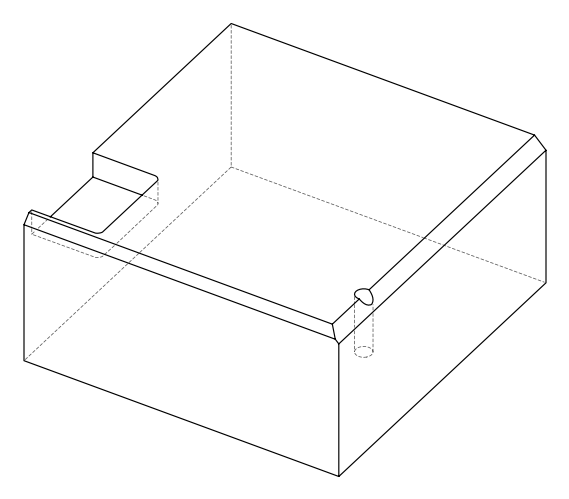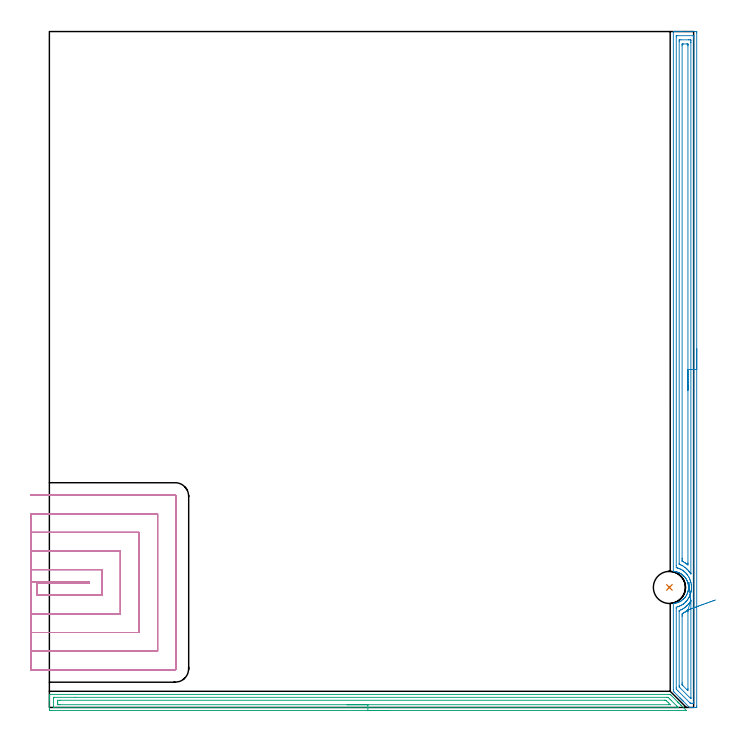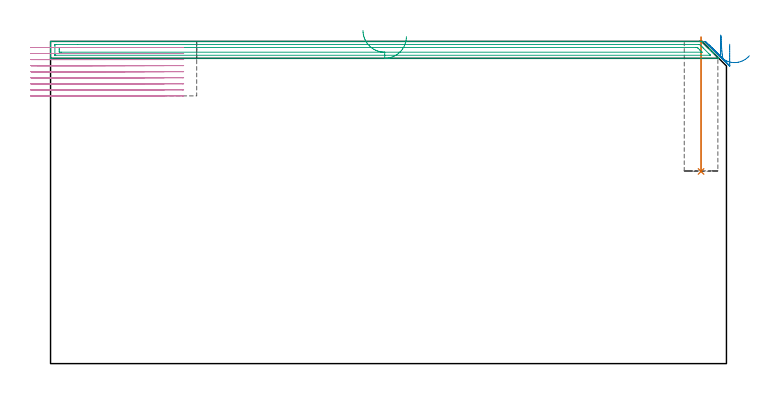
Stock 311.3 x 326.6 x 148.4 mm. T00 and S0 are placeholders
(PLAN: 4 operations, 2 tool changes, 40.8 min)
(1 INDEXABLE_INSERT_DRILL_BLIND_HOLE_FROM_SOLID | STEP1POCKET | NXT0302_002 | 0.25 min | 11253 mm3)
(2 AREA_MILL | FG_CHAMFER_SURFACE | UGT0205_001 | 10.68 min | 20580 mm3)
(3 AREA_MILL_1 | FG_CHAMFER_SURFACE_1 | UGT0205_001 | 7.52 min | 9209 mm3)
(4 MILL_SLOT | SLOT_PARTIAL_RECTANGULAR | NXT0201_011 | Follow Part, ap 3, ae 75% | 22.33 min | 162398 mm3)
(TOOL NXT0302_002 | Index. Insert Drill 15.5mm [880-D1550L20-05] | D15.5 PA176 FL78 Z2)
(TOOL UGT0205_001 | Chamfer Mill 20 x 3 x 45 deg. | D20 FL50 Z2)
(TOOL NXT0201_011 | ENDMILL 12mm [2P460-1200-NA 1630] | D12 FL38 Z6)
(OP 1 INDEXABLE_INSERT_DRILL_BLIND_HOLE_FROM_SOLID)
G17 G21 G94 G90
T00 M6
G54
G17 G0 G90 X299.6 Y58. S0 M3
G43 Z158.4 H1
G94 G81 G98 Z88.5 F250. R150.4
G80
M5
M2
(OP 2 AREA_MILL)
G17 G21 G94 G90
T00 M6
G54
G17 G0 G90 X312.8 Y173.3 S1061 M3
G43 Z158.4 H0
Z147.1
G94 G1 Y173.262 Z146.229 F250.
Y173.148 Z145.364
Y172.959 Z144.512
Y172.697 Z143.68
Y172.363 Z142.874
Y171.96 Z142.1
Y171.492 Z141.364
Y170.96 Z140.672
Y170.371 Z140.029
Y169.728 Z139.44
Y169.036 Z138.909
Y168.3 Z138.44
Y167.526 Z138.037
Y166.72 Z137.703
Y165.888 Z137.441
Y165.036 Z137.252
Y164.172 Z137.138
Y163.3 Z137.1
X312.799 Y0.625 Z137.101
X312.796 Y0.233 Z137.102
X312.791 Y0.01 Z137.104
X312.412 Y0. Z137.483
X311.006 Z138.89
X310.658 Z139.237
X309.96 Z139.939
X309.3 Z140.6
X306.44 Y2.859 Z143.458
X306.273 Y3.024 Z143.622
X306.112 Y3.187 Z143.785
X305.993 Y3.306 Z143.905
X305.835 Y3.463 Z144.06
X305.682 Y3.617 Z144.216
X305.546 Y3.753 Z144.352
X305.396 Y3.902 Z144.499
X305.252 Y4.047 Z144.646
X305.099 Y4.2 Z144.799
X304.958 Y4.34 Z144.938
X304.821 Y4.478 Z145.076
X304.652 Y4.647 Z145.246
X301.888 Y7.411 Z148.01
X301.528 Y7.775 Z148.372
X301.507 Y7.8 Z148.393
X301.5 Y8.669 Z148.4
Y50.232
X301.505 Y50.251 Z148.394
X301.557 Y50.264 Z148.342
X302.073 Y50.32 Z147.825
X302.52 Y50.39 Z147.38
X302.969 Y50.487 Z146.931
X303.414 Y50.611 Z146.486
X303.662 Y50.692 Z146.237
X303.816 Y50.743 Z146.083
X304.081 Y50.858 Z145.816
X304.308 Y50.956 Z145.59
X304.759 Y51.179 Z145.139
X304.958 Y51.292 Z144.941
X305.203 Y51.432 Z144.697
X305.353 Y51.529 Z144.547
X305.52 Y51.636 Z144.38
X306.097 Y52.088 Z143.802
X306.184 Y52.168 Z143.714
X306.273 Y52.25 Z143.623
X306.345 Y52.315 Z143.553
X306.579 Y52.529 Z143.318
X306.615 Y52.568 Z143.284
X306.796 Y52.764 Z143.102
X306.858 Y52.832 Z143.038
X306.927 Y52.906 Z142.972
X306.991 Y52.975 Z142.908
X307.06 Y53.062 Z142.839
X307.15 Y53.178 Z142.746
X307.296 Y53.36 Z142.604
X307.346 Y53.423 Z142.554
X307.625 Y53.836 Z142.274
X307.886 Y54.259 Z142.014
X307.916 Y54.316 Z141.984
X308.127 Y54.76 Z141.768
X308.248 Y55.039 Z141.65
X308.294 Y55.148 Z141.602
X308.321 Y55.209 Z141.577
X308.478 Y55.654 Z141.421
X308.588 Y56.041 Z141.309
X308.606 Y56.103 Z141.292
X308.666 Y56.373 Z141.233
X308.702 Y56.54 Z141.196
X308.77 Y56.935 Z141.127
X308.781 Y56.996 Z141.117
X308.817 Y57.406 Z141.08
X308.82 Y57.442 Z141.076
X308.821 Y57.511 Z141.069
X308.825 Y57.62 Z141.061
X308.84 Y57.889 Z141.054
X308.837 Y58.02 Z141.053
X308.834 Y58.227 Z141.057
X308.835 Y58.299 Z141.061
X308.834 Y58.336 Z141.062
X308.807 Y58.723 Z141.085
X308.804 Y58.783 Z141.091
X308.796 Y58.865 Z141.102
X308.78 Y59.021 Z141.12
X308.725 Y59.349 Z141.174
X308.67 Y59.617 Z141.227
X308.659 Y59.676 Z141.239
X308.543 Y60.124 Z141.355
X308.513 Y60.219 Z141.385
X308.419 Y60.511 Z141.474
X308.401 Y60.569 Z141.494
X308.276 Y60.896 Z141.623
X308.228 Y61.019 Z141.671
X308.054 Y61.404 Z141.844
X308.028 Y61.463 Z141.871
X307.884 Y61.74 Z142.012
X307.7 Y62.052 Z142.198
X307.541 Y62.298 Z142.357
X307.504 Y62.356 Z142.394
X307.426 Y62.464 Z142.473
X307.254 Y62.699 Z142.644
X306.991 Y63.031 Z142.908
X306.796 Y63.249 Z143.102
X306.711 Y63.332 Z143.184
X306.575 Y63.469 Z143.322
X306.453 Y63.592 Z143.445
X306.097 Y63.917 Z143.803
X305.823 Y64.143 Z144.077
X305.516 Y64.363 Z144.383
X305.396 Y64.442 Z144.503
X305.203 Y64.569 Z144.697
X304.777 Y64.812 Z145.123
X304.519 Y64.945 Z145.378
X304.452 Y64.98 Z145.447
X304.343 Y65.036 Z145.556
X304.308 Y65.051 Z145.591
X303.864 Y65.231 Z146.035
X303.642 Y65.308 Z146.256
X303.414 Y65.389 Z146.485
X303.278 Y65.427 Z146.622
X302.969 Y65.513 Z146.931
X302.52 Y65.61 Z147.379
X302.203 Y65.659 Z147.695
X302.073 Y65.68 Z147.825
X301.623 Y65.73 Z148.274
X301.505 Y65.749 Z148.391
X301.5 Y65.873 Z148.4
Y326.422
X301.502 Y326.59 Z148.388
X301.652 Y326.597 Z148.24
X301.809 Y326.6 Z148.091
X302.068 Z147.832
X302.765 Z147.13
X303.991 Z145.906
X304.519 Z145.375
X305.132 Z144.763
X312.412 Z137.486
X312.679 Y326.597 Z137.219
X312.792 Y326.59 Z137.106
X312.799 Y326.474 Z137.099
X312.8 Y325.975 Z137.1
Y163.3
X311.386 Z138.514
X311.385 Y2.565 Z138.515
X311.384 Y2.412 Z138.516
X311.379 Y2.043 Z138.521
X311.371 Y2.01 Z138.529
X311.305 Y2.006 Z138.595
X311.197 Y2.002 Z138.703
X311.062 Y2. Z138.838
X310.658 Z139.242
X310.184 Y2.001 Z139.716
X309.781 Y2.008 Z140.119
X309.756 Y2.01 Z140.144
X309.729 Y2.031 Z140.171
X309.673 Y2.081 Z140.227
X309.562 Y2.189 Z140.338
X303.975 Y7.775 Z145.925
X303.642 Y8.11 Z146.258
X303.092 Y8.669 Z146.808
X302.921 Y8.859 Z146.979
X302.919 Y9.04 Z146.981
X302.915 Y9.41 Z146.985
Y47.844
X302.916 Y47.997 Z146.984
X302.921 Y48.367 Z146.979
X302.931 Y48.446 Z146.969
X303.642 Y48.646 Z146.258
X303.827 Y48.703 Z146.073
X304.367 Y48.891 Z145.533
X304.474 Y48.937 Z145.426
X304.519 Y48.958 Z145.381
X305.069 Y49.224 Z144.831
X305.396 Y49.396 Z144.504
X305.641 Y49.535 Z144.259
X306.052 Y49.785 Z143.848
X306.183 Y49.877 Z143.717
X306.273 Y49.945 Z143.627
X306.677 Y50.267 Z143.223
X307.161 Y50.679 Z142.739
X307.459 Y50.974 Z142.441
X307.594 Y51.12 Z142.306
X308.003 Y51.572 Z141.897
X308.01 Y51.581 Z141.89
X308.027 Y51.602 Z141.873
X308.393 Y52.093 Z141.507
X308.651 Y52.466 Z141.249
X308.713 Y52.563 Z141.187
X308.904 Y52.881 Z140.996
X309.074 Y53.186 Z140.826
X309.159 Y53.36 Z140.741
X309.359 Y53.79 Z140.541
X309.558 Y54.254 Z140.342
X309.596 Y54.348 Z140.304
X309.621 Y54.417 Z140.279
X309.781 Y54.885 Z140.119
X309.84 Y55.087 Z140.06
X309.857 Y55.148 Z140.043
X309.95 Y55.508 Z139.95
X310.015 Y55.803 Z139.885
X310.065 Y56.041 Z139.835
X310.154 Y56.555 Z139.746
X310.195 Y56.935 Z139.705
X310.23 Y57.372 Z139.67
X310.249 Y57.829 Z139.651
X310.246 Y58.248 Z139.654
X310.224 Y58.723 Z139.676
X310.184 Y59.206 Z139.716
X310.127 Y59.617 Z139.773
X309.999 Y60.288 Z139.901
X309.942 Y60.511 Z139.958
X309.781 Y61.102 Z140.119
X309.683 Y61.404 Z140.217
X309.631 Y61.557 Z140.269
X309.448 Y62.013 Z140.452
X309.322 Y62.298 Z140.578
X309.189 Y62.589 Z140.711
X308.904 Y63.131 Z140.996
X308.869 Y63.192 Z141.031
X308.817 Y63.28 Z141.083
X308.417 Y63.878 Z141.483
X308.265 Y64.086 Z141.635
X308.027 Y64.392 Z141.873
X307.762 Y64.706 Z142.138
X307.504 Y64.98 Z142.396
X307.15 Y65.325 Z142.75
X306.868 Y65.582 Z143.032
X306.519 Y65.873 Z143.381
X306.273 Y66.052 Z143.627
X305.741 Y66.415 Z144.159
X305.396 Y66.609 Z144.504
X305.108 Y66.767 Z144.792
X304.713 Y66.957 Z145.187
X304.519 Y67.037 Z145.381
X304.085 Y67.209 Z145.815
X303.642 Y67.353 Z146.258
X303.412 Y67.422 Z146.488
X303.156 Y67.497 Z146.744
X302.921 Y67.564 Z146.979
X302.914 Y68.555 Z146.986
X302.915 Y324.035 Z146.985
X302.916 Y324.188 Z146.984
X302.921 Y324.557 Z146.979
X302.929 Y324.59 Z146.971
X302.995 Y324.594 Z146.905
X303.103 Y324.598 Z146.797
X303.238 Y324.6 Z146.662
X311.131 Y324.599 Z138.769
X311.317 Y324.596 Z138.583
X311.35 Y324.593 Z138.55
X311.379 Y324.588 Z138.521
X311.38 Y324.545 Z138.52
X311.384 Y324.341 Z138.516
X311.385 Y324.188 Z138.515
X311.386 Y323.446 Z138.514
Y163.3
X309.971 Z139.929
Y64.98
X309.97 Y64.786 Z139.93
X309.967 Y64.591 Z139.933
X309.965 Y64.487 Z139.935
X309.872 Y64.62 Z140.028
X309.781 Y64.754 Z140.119
X309.629 Y64.98 Z140.271
X309.286 Y65.484 Z140.614
X308.982 Y65.873 Z140.918
X308.904 Y65.968 Z140.996
X308.534 Y66.387 Z141.366
X308.168 Y66.767 Z141.732
X308.027 Y66.902 Z141.873
X307.638 Y67.26 Z142.262
X307.165 Y67.661 Z142.735
X307.15 Y67.673 Z142.75
X307.11 Y67.702 Z142.79
X306.273 Y68.261 Z143.627
X305.76 Y68.555 Z144.14
X305.396 Y68.738 Z144.504
X305.051 Y68.906 Z144.849
X304.519 Y69.12 Z145.381
X304.424 Y69.159 Z145.476
X304.362 Y69.187 Z145.538
X304.335 Y69.205 Z145.565
X304.334 Y69.255 Z145.566
X304.33 Y69.449 Z145.57
X304.329 Y69.643 Z145.571
Y321.7
X304.334 Y322.4 Z145.566
X304.336 Y322.587 Z145.564
X304.519 Y322.59 Z145.381
X305.201 Y322.599 Z144.699
X308.904 Y322.6 Z140.996
X309.587 Y322.598 Z140.313
X309.781 Y322.592 Z140.119
X309.965 Y322.585 Z139.935
X309.968 Y322.4 Z139.932
X309.97 Y322.207 Z139.93
X309.971 Y321.506 Z139.929
Y321.312
Y163.3
X308.557 Z141.343
Y69.802
X308.556 Y69.449 Z141.344
X308.553 Y68.913 Z141.347
X308.551 Y68.848 Z141.349
X308.027 Y69.263 Z141.873
X307.79 Y69.449 Z142.11
X307.41 Y69.713 Z142.49
X307.15 Y69.889 Z142.75
X306.883 Y70.065 Z143.017
X306.415 Y70.343 Z143.485
X306.273 Y70.42 Z143.627
X306.112 Y70.507 Z143.788
X305.848 Y70.644 Z144.052
X305.803 Y70.669 Z144.097
X305.756 Y70.697 Z144.144
X305.75 Y70.73 Z144.15
X305.746 Y70.88 Z144.154
X305.744 Y71.236 Z144.156
X305.743 Y71.777 Z144.157
Y72.13
Y319.719
X305.744 Y320.258 Z144.156
X305.747 Y320.439 Z144.153
X305.75 Y320.575 Z144.15
X305.841 Y320.59 Z144.059
X306.285 Y320.6 Z143.615
X308.039 Z141.861
X308.458 Y320.59 Z141.442
X308.551 Y320.585 Z141.349
X308.554 Y320.521 Z141.346
X308.555 Y320.454 Z141.345
X308.557 Y320.072 Z141.343
Y319.719
Y163.3
Y162.428 Z141.381
Y161.563 Z141.495
Y160.712 Z141.683
Y159.88 Z141.946
Y159.074 Z142.28
Y158.3 Z142.682
Y157.564 Z143.151
Y156.872 Z143.682
Y156.229 Z144.272
Y155.64 Z144.915
Y155.108 Z145.607
Y154.64 Z146.343
Y154.237 Z147.117
Y153.903 Z147.923
Y153.641 Z148.755
Y153.452 Z149.606
Y153.338 Z150.471
Y153.3 Z151.343
G0 Z158.4
X308.973 Y60.294
Z150.99
G1 X308.966 Y60.353 Z150.119
X308.968 Y60.336 Z149.247
X308.979 Y60.244 Z148.38
X308.997 Y60.077 Z147.524
X309.025 Y59.837 Z146.685
X309.06 Y59.525 Z145.871
X309.103 Y59.143 Z145.088
X309.153 Y58.695 Z144.341
X309.211 Y58.184 Z143.636
X309.275 Y57.615 Z142.979
X309.346 Y56.99 Z142.374
X309.422 Y56.315 Z141.826
X309.503 Y55.596 Z141.34
X309.589 Y54.837 Z140.918
X309.678 Y54.044 Z140.565
X309.771 Y53.224 Z140.282
X309.866 Y52.382 Z140.073
X309.962 Y51.526 Z139.938
X309.971 Y51.419 Z139.929
Y4.9
X309.969 Y4.705 Z139.931
X309.964 Y4.317 Z139.936
X309.959 Y4.25 Z139.941
X309.935 Y4.271 Z139.965
X309.876 Y4.326 Z140.024
X309.781 Y4.419 Z140.119
X304.638 Y9.563 Z145.262
X304.519 Y9.685 Z145.381
X304.335 Y9.879 Z145.565
X304.331 Y10.262 Z145.569
X304.329 Y10.457 Z145.571
Y46.403
X304.332 Y46.598 Z145.568
X304.335 Y46.727 Z145.565
X304.341 Y46.805 Z145.559
X305.059 Y47.103 Z144.841
X305.289 Y47.212 Z144.611
X305.396 Y47.265 Z144.504
X305.872 Y47.512 Z144.028
X306.273 Y47.742 Z143.627
X306.431 Y47.836 Z143.469
X306.684 Y47.997 Z143.216
X306.954 Y48.197 Z142.946
X307.15 Y48.348 Z142.75
X307.447 Y48.589 Z142.453
X307.803 Y48.891 Z142.097
X307.921 Y48.998 Z141.979
X308.027 Y49.099 Z141.873
X308.367 Y49.438 Z141.533
X308.685 Y49.785 Z141.215
X308.788 Y49.903 Z141.112
X308.904 Y50.042 Z140.996
X309.18 Y50.397 Z140.72
X309.394 Y50.679 Z140.506
X309.553 Y50.911 Z140.347
X309.781 Y51.252 Z140.119
X309.905 Y51.446 Z139.995
X309.921 Y51.471 Z139.979
X309.962 Y51.526 Z139.938
X308.551 Y47.156 Z141.349
X308.553 Y47.103 Z141.347
X308.555 Y46.984 Z141.345
X308.557 Y46.563 Z141.343
Y46.209
X308.556 Y9.023 Z141.344
X308.554 Y8.669 Z141.346
X308.55 Y8.136 Z141.35
X308.027 Y8.625 Z141.873
X307.981 Y8.669 Z141.919
X306.108 Y10.541 Z143.792
X305.931 Y10.723 Z143.969
X305.806 Y10.855 Z144.094
X305.749 Y10.918 Z144.151
X305.747 Y10.931 Z144.153
X305.744 Y10.995 Z144.156
X305.743 Y11.35 Z144.157
Y11.891
Y44.068
X305.744 Y44.422 Z144.156
X305.747 Y44.958 Z144.153
X305.751 Y45.316 Z144.149
X306.097 Y45.495 Z143.803
X306.273 Y45.59 Z143.627
X306.665 Y45.81 Z143.235
X307.15 Y46.099 Z142.75
X307.217 Y46.141 Z142.683
X307.321 Y46.209 Z142.579
X307.726 Y46.516 Z142.174
X308.027 Y46.752 Z141.873
X308.218 Y46.908 Z141.682
X308.451 Y47.103 Z141.449
X308.488 Y47.131 Z141.412
X308.502 Y47.139 Z141.398
X308.551 Y47.156 Z141.349
X309.172 Y47.379 Z140.78
X309.839 Y47.618 Z140.27
X310.544 Y47.872 Z139.824
X311.284 Y48.137 Z139.445
X312.051 Y48.413 Z139.135
X312.842 Y48.696 Z138.898
X313.648 Y48.986 Z138.735
X314.465 Y49.279 Z138.648
X315.286 Y49.573 Z138.636
X316.105 Y49.867 Z138.7
X316.916 Y50.158 Z138.84
X317.712 Y50.444 Z139.055
X318.487 Y50.722 Z139.342
X319.236 Y50.991 Z139.7
X319.952 Y51.248 Z140.126
X320.631 Y51.492 Z140.617
X321.267 Y51.72 Z141.169
X321.855 Y51.931 Z141.778
G0 Z158.4
M5
M2
(OP 3 AREA_MILL_1)
G17 G21 G94 G90
T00 M6
G54
G17 G0 G90 X163.9 Y-1.5 S1061 M3
G43 Z158.4 H0
Z150.6
G94 G1 X163.862 Z149.728 F250.
X163.748 Z148.864
X163.559 Z148.012
X163.297 Z147.18
X162.963 Z146.374
X162.56 Z145.6
X162.092 Z144.864
X161.56 Z144.172
X160.971 Z143.529
X160.328 Z142.94
X159.636 Z142.408
X158.9 Z141.94
X158.126 Z141.537
X157.32 Z141.203
X156.488 Z140.941
X155.636 Z140.752
X154.772 Z140.638
X153.9 Z140.6
X0.623
X0.229 Y-1.496 Z140.602
X0.01 Y-1.492 Z140.605
X0. Y-1.109 Z140.989
Y3.277 Z145.372
Y3.808 Z145.904
Y4.154 Z146.25
Y4.685 Z146.781
Y5.031 Z147.126
Y5.725 Z147.824
Y5.991 Z148.09
X0.003 Y6.148 Z148.24
X0.01 Y6.298 Z148.389
X0.177 Y6.3 Z148.4
X299.133
X299.538 Y6.298 Z148.398
X300.001 Y6.293 Z148.393
X300.027 Y6.27 Z148.37
X300.392 Y5.909 Z148.007
X303.463 Y2.839 Z144.934
X303.602 Y2.7 Z144.797
X303.759 Y2.542 Z144.639
X303.9 Y2.402 Z144.498
X304.048 Y2.253 Z144.35
X304.19 Y2.111 Z144.209
X304.341 Y1.961 Z144.057
X304.827 Y1.473 Z143.573
X305.091 Y1.21 Z143.308
X305.218 Y1.084 Z143.18
X305.564 Y0.736 Z142.836
X307.683 Y-1.383 Z140.716
X307.772 Y-1.475 Z140.622
X307.783 Y-1.494 Z140.603
X307.772 Y-1.499 Z140.599
X153.9 Y-1.5 Z140.6
Y-0.086 Z142.014
X2.411 Y-0.085 Z142.015
X2.261 Y-0.084 Z142.016
X2.054 Y-0.08 Z142.02
X2.01 Y-0.079 Z142.021
X2.006 Y-0.049 Z142.051
X2.003 Y-0.016 Z142.084
X2. Y0.171 Z142.271
Y4.557 Z146.657
X2.002 Y4.692 Z146.792
X2.006 Y4.799 Z146.899
X2.01 Y4.869 Z146.969
X2.021 Y4.879 Z146.979
X2.039 Y4.88 Z146.98
X2.411 Y4.885 Z146.985
X12.493 Y4.886 Z146.986
X298.388 Y4.885 Z146.985
X298.76 Y4.881 Z146.981
X298.942 Y4.879 Z146.979
X299.133 Y4.706 Z146.806
X299.694 Y4.154 Z146.254
X300.027 Y3.824 Z145.924
X300.573 Y3.277 Z145.377
X303.205 Y0.646 Z142.746
X303.602 Y0.248 Z142.348
X303.854 Y-0.011 Z142.089
X303.907 Y-0.068 Z142.032
X303.915 Y-0.08 Z142.02
X303.899 Y-0.081 Z142.019
X303.84 Y-0.083 Z142.017
X303.602 Y-0.085 Z142.015
X303.453 Y-0.086 Z142.014
X153.9
Y1.328 Z143.428
X5.092 Y1.329 Z143.429
X4.395 Y1.33 Z143.43
X4.198 Y1.332 Z143.432
X4.01 Y1.335 Z143.435
X4.005 Y1.523 Z143.623
X4.001 Y1.716 Z143.816
X4. Y2.4 Z144.5
Y2.594 Z144.694
X4.006 Y3.277 Z145.377
X4.008 Y3.464 Z145.564
X5.092 Y3.471 Z145.571
X297.148
X297.345 Y3.47 Z145.57
X297.543 Y3.468 Z145.568
X297.927 Y3.462 Z145.562
X298.12 Y3.277 Z145.377
X298.239 Y3.161 Z145.261
X299.001 Y2.4 Z144.5
X299.133 Y2.268 Z144.368
X299.874 Y1.523 Z143.623
X300.027 Y1.365 Z143.465
X300.041 Y1.335 Z143.435
X300.027 Y1.334 Z143.434
X299.33 Y1.329 Z143.429
X153.9 Y1.328 Z143.428
X153.028 Z143.467
X152.164 Z143.58
X151.312 Z143.769
X150.48 Z144.032
X149.674 Z144.365
X148.9 Z144.768
X148.164 Z145.237
X147.472 Z145.768
X146.829 Z146.357
X146.24 Z147.001
X145.708 Z147.693
X145.24 Z148.428
X144.837 Z149.202
X144.503 Z150.008
X144.241 Z150.84
X144.052 Z151.692
X143.938 Z152.557
X143.9 Z153.428
G0 Z158.4
M5
M2
(OP 4 MILL_SLOT)
G17 G21 G94 G90
T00 M6
G54
G17 G0 G90 X-9. Y60.6 S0 M3
G43 Z158.4 H1
Z145.611
G94 G1 X-6. F250.
X19.3 F500.
Y60.2
X-6.
Y54.2
X25.3
Y66.6
X-6.
X-9. F250.
Y45.2
X-6.
X34.3 F500.
Y75.6
X-6.
X-9. F250.
Y36.2
X-6.
X43.3 F500.
Y84.6
X-6.
X-9. F250.
Y27.2
X-6.
X52.3 F500.
Y93.6
X-6.
X-9. F250.
Y18.2
X-6.
X60.7 F500.
G3 X61.3 Y18.8 R0.6
G1 Y102.
G3 X60.7 Y102.6 R0.6
G1 X-6.
X-9. F250.
G0 Y60.6 Z142.822
G1 X-6.
X19.3 F500.
Y60.2
X-6.
Y54.2
X25.3
Y66.6
X-6.
X-9. F250.
Y45.2
X-6.
X34.3 F500.
Y75.6
X-6.
X-9. F250.
Y36.2
X-6.
X43.3 F500.
Y84.6
X-6.
X-9. F250.
Y27.2
X-6.
X52.3 F500.
Y93.6
X-6.
X-9. F250.
Y18.2
X-6.
X60.7 F500.
G3 X61.3 Y18.8 R0.6
G1 Y102.
G3 X60.7 Y102.6 R0.6
G1 X-6.
X-9. F250.
G0 Y60.6 Z140.033
G1 X-6.
X19.3 F500.
Y60.2
X-6.
Y54.2
X25.3
Y66.6
X-6.
X-9. F250.
Y45.2
X-6.
X34.3 F500.
Y75.6
X-6.
X-9. F250.
Y36.2
X-6.
X43.3 F500.
Y84.6
X-6.
X-9. F250.
Y27.2
X-6.
X52.3 F500.
Y93.6
X-6.
X-9. F250.
Y18.2
X-6.
X60.7 F500.
G3 X61.3 Y18.8 R0.6
G1 Y102.
G3 X60.7 Y102.6 R0.6
G1 X-6.
X-9. F250.
G0 Y60.6 Z137.244
G1 X-6.
X19.3 F500.
Y60.2
X-6.
Y54.2
X25.3
Y66.6
X-6.
X-9. F250.
Y45.2
X-6.
X34.3 F500.
Y75.6
X-6.
X-9. F250.
Y36.2
X-6.
X43.3 F500.
Y84.6
X-6.
X-9. F250.
Y27.2
X-6.
X52.3 F500.
Y93.6
X-6.
X-9. F250.
Y18.2
X-6.
X60.7 F500.
G3 X61.3 Y18.8 R0.6
G1 Y102.
G3 X60.7 Y102.6 R0.6
G1 X-6.
X-9. F250.
G0 Y60.6 Z134.456
G1 X-6.
X19.3 F500.
Y60.2
X-6.
Y54.2
X25.3
Y66.6
X-6.
X-9. F250.
Y45.2
X-6.
X34.3 F500.
Y75.6
X-6.
X-9. F250.
Y36.2
X-6.
X43.3 F500.
Y84.6
X-6.
X-9. F250.
Y27.2
X-6.
X52.3 F500.
Y93.6
X-6.
X-9. F250.
Y18.2
X-6.
X60.7 F500.
G3 X61.3 Y18.8 R0.6
G1 Y102.
G3 X60.7 Y102.6 R0.6
G1 X-6.
X-9. F250.
G0 Y60.6 Z131.667
G1 X-6.
X19.3 F500.
Y60.2
X-6.
Y54.2
X25.3
Y66.6
X-6.
X-9. F250.
Y45.2
X-6.
X34.3 F500.
Y75.6
X-6.
X-9. F250.
Y36.2
X-6.
X43.3 F500.
Y84.6
X-6.
X-9. F250.
Y27.2
X-6.
X52.3 F500.
Y93.6
X-6.
X-9. F250.
Y18.2
X-6.
X60.7 F500.
G3 X61.3 Y18.8 R0.6
G1 Y102.
G3 X60.7 Y102.6 R0.6
G1 X-6.
X-9. F250.
G0 Y60.6 Z128.878
G1 X-6.
X19.3 F500.
Y60.2
X-6.
Y54.2
X25.3
Y66.6
X-6.
X-9. F250.
Y45.2
X-6.
X34.3 F500.
Y75.6
X-6.
X-9. F250.
Y36.2
X-6.
X43.3 F500.
Y84.6
X-6.
X-9. F250.
Y27.2
X-6.
X52.3 F500.
Y93.6
X-6.
X-9. F250.
Y18.2
X-6.
X60.7 F500.
G3 X61.3 Y18.8 R0.6
G1 Y102.
G3 X60.7 Y102.6 R0.6
G1 X-6.
X-9. F250.
G0 Y60.6 Z126.089
G1 X-6.
X19.3 F500.
Y60.2
X-6.
Y54.2
X25.3
Y66.6
X-6.
X-9. F250.
Y45.2
X-6.
X34.3 F500.
Y75.6
X-6.
X-9. F250.
Y36.2
X-6.
X43.3 F500.
Y84.6
X-6.
X-9. F250.
Y27.2
X-6.
X52.3 F500.
Y93.6
X-6.
X-9. F250.
Y18.2
X-6.
X60.7 F500.
G3 X61.3 Y18.8 R0.6
G1 Y102.
G3 X60.7 Y102.6 R0.6
G1 X-6.
X-9. F250.
G0 Y60.6 Z123.3
G1 X-6.
X19.3 F500.
Y60.2
X-6.
Y54.2
X25.3
Y66.6
X-6.
X-9. F250.
Y45.2
X-6.
X34.3 F500.
Y75.6
X-6.
X-9. F250.
Y36.2
X-6.
X43.3 F500.
Y84.6
X-6.
X-9. F250.
Y27.2
X-6.
X52.3 F500.
Y93.6
X-6.
X-9. F250.
Y18.2
X-6.
X60.7 F500.
G3 X61.3 Y18.8 R0.6
G1 Y102.
G3 X60.7 Y102.6 R0.6
G1 X-6.
X-9. F250.
G0 Z158.4
M5
M2
